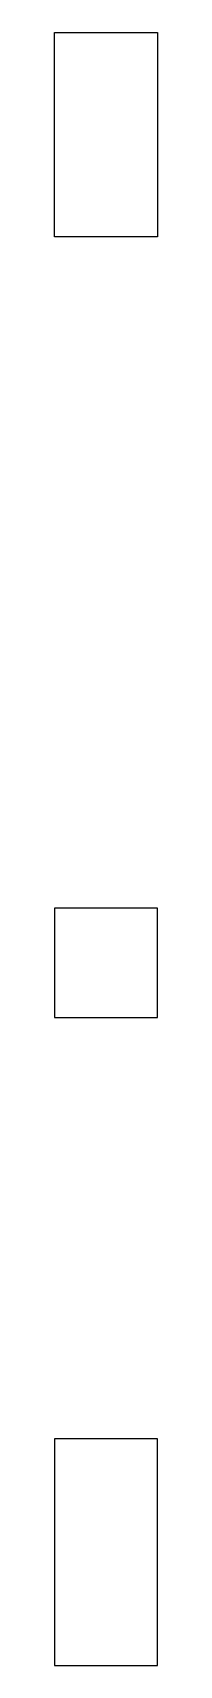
# Model space of a CAD drawing. Header units: metres. Extents: x -18.5 to -15.6, y -1.1 to 46.5.
import ezdxf

# ---------------------------------------------------------------- set-up
doc = ezdxf.new("R2010")
doc.units = ezdxf.units.M

msp = doc.modelspace()

# ---------------------------------------------------------------- linework, layer by layer
for p, q in [((-18.55, 45.668), (-18.55, 46.5)), ((-18.55, 46.5), (-15.93, 46.5)), ((-15.93, 46.5), (-15.55, 46.5)), ((-15.93, 46.5), (-15.93, 46.5)), ((-15.55, 46.5), (-15.55, 44.641)), ((-18.55, 44.75), (-18.55, 45.668)), ((-18.55, 44.746), (-18.55, 44.75)), ((-18.55, 44.703), (-18.55, 44.746)), ((-18.55, 44.694), (-18.55, 44.703)), ((-18.55, 44.564), (-18.55, 44.694)), ((-18.55, 44.553), (-18.55, 44.564)), ((-18.55, 44.341), (-18.55, 44.553)), ((-18.55, 44.331), (-18.55, 44.341)), ((-18.55, 44.045), (-18.55, 44.331)), ((-15.55, 44.641), (-15.55, 44.564)), ((-15.55, 44.564), (-15.55, 44.348)), ((-15.55, 44.348), (-15.55, 44.341)), ((-15.55, 44.341), (-15.55, 44.051)), ((-18.55, 44.038), (-18.55, 44.045)), ((-18.55, 43.693), (-18.55, 44.038)), ((-15.55, 44.051), (-15.55, 44.045)), ((-15.55, 44.045), (-15.55, 43.696)), ((-18.55, 43.69), (-18.55, 43.693)), ((-18.55, 43.304), (-18.55, 43.69)), ((-15.55, 43.696), (-15.55, 43.693)), ((-15.55, 43.693), (-15.55, 43.305)), ((-18.55, 43.303), (-18.55, 43.304)), ((-18.55, 42.898), (-18.55, 43.303)), ((-18.55, 42.498), (-18.55, 42.898)), ((-18.55, 42.898), (-18.55, 42.898)), ((-15.55, 43.305), (-15.55, 43.304)), ((-15.55, 43.304), (-15.55, 42.899)), ((-15.55, 42.899), (-15.55, 42.898)), ((-15.55, 42.898), (-15.55, 42.5)), ((-18.55, 42.496), (-18.55, 42.498)), ((-18.55, 42.125), (-18.55, 42.496)), ((-15.55, 42.5), (-15.55, 42.498)), ((-15.55, 42.498), (-15.55, 42.13)), ((-18.55, 42.121), (-18.55, 42.125)), ((-18.55, 41.799), (-18.55, 42.121)), ((-15.55, 42.13), (-15.55, 42.125)), ((-15.55, 42.125), (-15.55, 41.808)), ((-18.55, 41.792), (-18.55, 41.799)), ((-18.55, 41.538), (-18.55, 41.792)), ((-18.55, 41.501), (-18.55, 41.538)), ((-18.55, 40.55), (-18.55, 41.501)), ((-15.55, 41.808), (-15.55, 41.799)), ((-15.55, 41.799), (-15.55, 41.549)), ((-15.55, 41.549), (-15.55, 41.538)), ((-15.55, 41.538), (-15.55, 40.656)), ((-18.248, 40.55), (-18.55, 40.55)), ((-15.55, 40.55), (-18.248, 40.55)), ((-15.55, 40.656), (-15.55, 40.55)), ((-18.09, 20.973), (-18.55, 20.973)), ((-18.55, 20.973), (-18.55, 20.342)), ((-15.55, 20.973), (-18.09, 20.973)), ((-15.55, 20.195), (-15.55, 20.973)), ((-18.55, 20.342), (-18.55, 20.195)), ((-18.55, 20.195), (-18.55, 20.006)), ((-18.55, 20.006), (-18.55, 18.761)), ((-15.55, 20.006), (-15.55, 20.195)), ((-15.55, 18.761), (-15.55, 20.006)), ((-18.55, 18.761), (-18.55, 18.625)), ((-18.55, 18.625), (-18.55, 18.459)), ((-15.55, 18.625), (-15.55, 18.761)), ((-15.55, 18.459), (-15.55, 18.625)), ((-18.55, 18.459), (-18.55, 18.315)), ((-18.55, 18.315), (-18.55, 18.223)), ((-18.55, 18.223), (-18.55, 18.179)), ((-18.55, 18.179), (-18.55, 18.168)), ((-18.55, 18.168), (-18.55, 17.788)), ((-15.55, 18.315), (-15.55, 18.459)), ((-15.55, 18.223), (-15.55, 18.315)), ((-15.55, 18.179), (-15.55, 18.223)), ((-15.55, 17.788), (-15.55, 18.179)), ((-18.55, 17.788), (-15.771, 17.788)), ((-15.771, 17.788), (-15.55, 17.788)), ((-15.771, 17.788), (-15.771, 17.788)), ((-17.161, 5.501), (-18.55, 5.501)), ((-18.55, 5.501), (-18.55, 4.934)), ((-15.55, 5.501), (-17.161, 5.501)), ((-15.55, 4.999), (-15.55, 5.501)), ((-18.55, 4.934), (-18.55, 4.829)), ((-18.55, 4.829), (-18.55, 4.614)), ((-15.55, 4.981), (-15.55, 4.999)), ((-15.55, 4.934), (-15.55, 4.981)), ((-15.55, 4.385), (-15.55, 4.934)), ((-18.55, 4.614), (-18.55, 4.1)), ((-15.55, 4.292), (-15.55, 4.385)), ((-15.55, 4.1), (-15.55, 4.292)), ((-18.55, 4.1), (-18.55, 3.78)), ((-15.55, 3.78), (-15.55, 4.1)), ((-18.55, 3.78), (-18.55, 3.357)), ((-18.55, 3.357), (-18.55, 3.31)), ((-15.55, 3.672), (-15.55, 3.78)), ((-15.55, 3.31), (-15.55, 3.672)), ((-18.55, 3.31), (-18.55, 2.909)), ((-18.55, 2.909), (-18.55, 2.558)), ((-15.55, 3.292), (-15.55, 3.31)), ((-15.55, 2.897), (-15.55, 3.292)), ((-15.55, 2.51), (-15.55, 2.897)), ((-18.55, 2.558), (-18.55, 2.51)), ((-18.55, 2.51), (-18.55, 2.194)), ((-15.55, 2.488), (-15.55, 2.51)), ((-15.55, 2.129), (-15.55, 2.488)), ((-18.55, 2.194), (-18.55, 2.129)), ((-18.55, 2.129), (-18.55, 1.853)), ((-15.55, 1.853), (-15.55, 2.129)), ((-18.55, 1.853), (-18.55, 1.781)), ((-18.55, 1.781), (-18.55, 1.556)), ((-18.55, 1.556), (-18.55, 1.488)), ((-18.55, 1.488), (-18.55, 1.323)), ((-15.55, 1.781), (-15.55, 1.853)), ((-15.55, 1.556), (-15.55, 1.781)), ((-15.55, 1.422), (-15.55, 1.556)), ((-18.55, 1.323), (-18.55, 1.265)), ((-18.55, 1.265), (-18.55, 1.167)), ((-18.55, 1.167), (-18.55, 1.126)), ((-18.55, 1.126), (-18.55, 1.108)), ((-18.55, 1.108), (-18.55, 1.077)), ((-18.55, 1.077), (-18.55, -0.076)), ((-15.55, 1.323), (-15.55, 1.422)), ((-15.55, 1.244), (-15.55, 1.323)), ((-15.55, 1.167), (-15.55, 1.244)), ((-15.55, -0.177), (-15.55, 1.167)), ((-18.55, -0.076), (-18.55, -0.177)), ((-18.55, -0.177), (-18.55, -1.1)), ((-15.55, -0.374), (-15.55, -0.177)), ((-15.55, -0.506), (-15.55, -0.374)), ((-15.55, -0.584), (-15.55, -0.506)), ((-15.55, -0.618), (-15.55, -0.584)), ((-15.55, -1.1), (-15.55, -0.618)), ((-18.55, -1.1), (-17.244, -1.1)), ((-17.244, -1.1), (-15.55, -1.1)), ((-17.244, -1.1), (-17.244, -1.1))]:
    msp.add_line(p, q)

doc.saveas('drawing.dxf')
